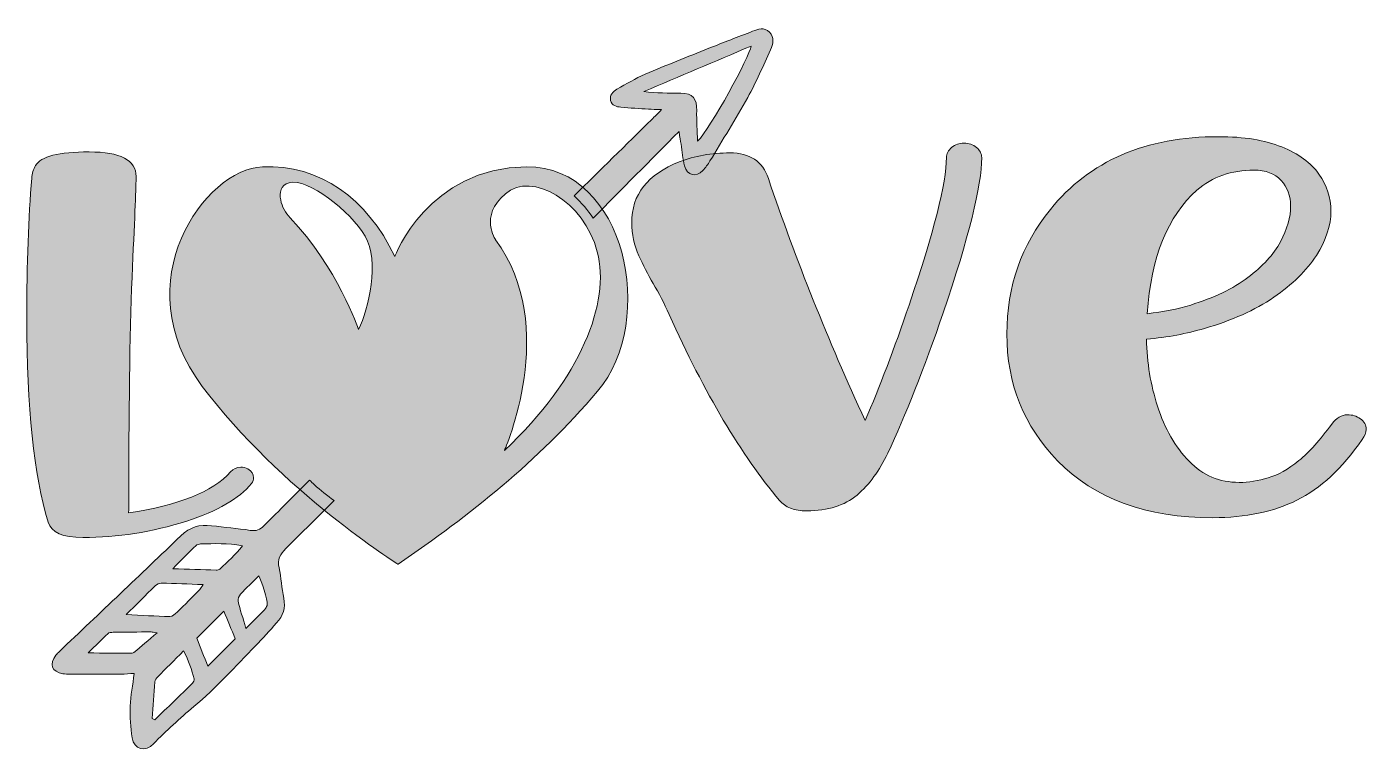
# Model space of a CAD drawing. Header units: inches. Extents: x 150 to 930, y -752 to -329.
import ezdxf

# ---------------------------------------------------------------- set-up
doc = ezdxf.new("R2010")
doc.units = ezdxf.units.IN
doc.header["$MEASUREMENT"] = 0
doc.layers.add('Layer 1', color=7, linetype='Continuous')

# ---------------------------------------------------------------- blocks, each defined once
blk = doc.blocks.new('block 3')
at = {"layer": 'Layer 1', "true_color": 0xffffff}
h = blk.add_hatch(color=7, dxfattribs=at)
h.dxf.hatch_style = 2
edge = h.paths.add_edge_path()
edge.add_spline(control_points=[(604.34, -611.11), (596.93, -611.11), (591.62, -609.08), (588.4, -605.03), (566.18, -578.75), (544.71, -542.61), (524.03, -496.62), (521.09, -490.19), (518.02, -484.21), (514.8, -478.69), (511.58, -473.17), (508.79, -467.75), (506.41, -462.43), (503.62, -456.29), (502.22, -449.86), (502.22, -443.14), (502.22, -426.79), (511.45, -414.98), (529.9, -407.71), (538.98, -404.22), (548.84, -402.47), (559.47, -402.47), (571.07, -402.47), (578.55, -407.43), (581.9, -417.35), (597.98, -464.88), (616.78, -511.92), (638.31, -558.47), (646.83, -538.91), (655.36, -516.47), (663.89, -491.16), (678.43, -448.67), (685.7, -420.01), (685.7, -405.19), (685.7, -402.96), (686.71, -400.99), (688.74, -399.32), (690.76, -397.64), (693.18, -396.8), (695.97, -396.8), (698.77, -396.8), (701.18, -397.64), (703.21, -399.32), (705.23, -400.99), (706.25, -402.96), (706.25, -405.19), (706.25, -421.55), (698.77, -451.74), (683.81, -495.78), (672.63, -528.21), (661.86, -555.47), (651.52, -577.56), (646.77, -587.62), (640.79, -595.73), (633.59, -601.88), (626.39, -608.03), (616.64, -611.11), (604.34, -611.11)], knot_values=[0, 0, 0, 0, 1, 1, 1, 2, 2, 2, 3, 3, 3, 4, 4, 4, 5, 5, 5, 6, 6, 6, 7, 7, 7, 8, 8, 8, 9, 9, 9, 10, 10, 10, 11, 11, 11, 12, 12, 12, 13, 13, 13, 14, 14, 14, 15, 15, 15, 16, 16, 16, 17, 17, 17, 18, 18, 18, 19, 19, 19, 19], degree=3, periodic=1)
h = blk.add_hatch(color=7, dxfattribs=at)
h.dxf.hatch_style = 2
edge = h.paths.add_edge_path()
edge.add_spline(control_points=[(841.08, -615.09), (802.36, -615.09), (772.16, -604.05), (750.49, -581.96), (730.78, -561.69), (720.93, -537.02), (720.93, -507.94), (720.93, -480.4), (729.39, -456.22), (746.3, -435.39), (769.23, -407.15), (801.94, -393.03), (844.44, -393.03), (859.11, -393.03), (871.35, -395.02), (881.13, -399), (890.92, -402.99), (898.15, -408.27), (902.83, -414.84), (907.52, -421.41), (909.86, -428.61), (909.86, -436.43), (909.86, -444.82), (907.03, -453.42), (901.37, -462.23), (895.71, -471.03), (887.42, -479.18), (876.52, -486.66), (865.61, -494.13), (852.12, -500.18), (836.05, -504.79), (825.84, -507.87), (814.59, -509.97), (802.29, -511.08), (802.57, -524.79), (804.73, -537.79), (808.79, -550.09), (812.98, -563.23), (819.1, -573.92), (827.14, -582.17), (835.17, -590.42), (844.92, -594.54), (856.39, -594.54), (861.84, -594.54), (867.46, -593.67), (873.27, -591.92), (879.07, -590.17), (885.01, -586.82), (891.09, -581.85), (897.17, -576.9), (903.57, -569.8), (910.28, -560.57), (912.93, -556.94), (916.01, -555.12), (919.51, -555.12), (922.3, -555.12), (924.82, -555.89), (927.05, -557.43), (929.29, -558.97), (930.41, -561.06), (930.41, -563.72), (930.41, -565.53), (929.64, -567.49), (928.1, -569.59), (916.36, -586.36), (903.67, -598.14), (890.04, -604.92), (876.41, -611.7), (860.09, -615.09), (841.08, -615.09)], knot_values=[0, 0, 0, 0, 1, 1, 1, 2, 2, 2, 3, 3, 3, 4, 4, 4, 5, 5, 5, 6, 6, 6, 7, 7, 7, 8, 8, 8, 9, 9, 9, 10, 10, 10, 11, 11, 11, 12, 12, 12, 13, 13, 13, 14, 14, 14, 15, 15, 15, 16, 16, 16, 17, 17, 17, 18, 18, 18, 19, 19, 19, 20, 20, 20, 21, 21, 21, 22, 22, 22, 23, 23, 23, 23], degree=3, periodic=1)
edge = h.paths.add_edge_path()
edge.add_spline(control_points=[(802.71, -496.2), (812.07, -495.22), (820.53, -493.54), (828.08, -491.16), (841.64, -486.97), (852.75, -481.62), (861.42, -475.12), (870.09, -468.62), (876.41, -461.67), (880.4, -454.26), (884.38, -446.85), (886.37, -439.93), (886.37, -433.5), (886.37, -427.49), (884.52, -422.49), (880.82, -418.5), (877.11, -414.52), (871.83, -412.53), (864.99, -412.53), (851.84, -412.53), (840.73, -416.45), (831.65, -424.27), (814.73, -439.23), (805.08, -463.21), (802.71, -496.2)], knot_values=[0, 0, 0, 0, 1, 1, 1, 2, 2, 2, 3, 3, 3, 4, 4, 4, 5, 5, 5, 6, 6, 6, 7, 7, 7, 8, 8, 8, 8], degree=3, periodic=1)
h = blk.add_hatch(color=7, dxfattribs=at)
h.dxf.hatch_style = 2
edge = h.paths.add_edge_path()
edge.add_spline(control_points=[(182.35, -626.69), (170.63, -626.69), (163.87, -623.69), (162.06, -617.67), (153.75, -590.23), (149.59, -550.71), (149.59, -499.12), (149.59, -467.07), (150.54, -439.77), (152.45, -417.23), (152.65, -414.53), (153.4, -412.07), (154.7, -409.87), (157.8, -404.56), (168.22, -401.91), (185.95, -401.91), (204.18, -401.91), (213.3, -406.71), (213.3, -416.33), (213.3, -421.14), (212.6, -438.67), (211.2, -468.92), (209.79, -501.58), (209.09, -544.85), (209.09, -598.74), (209.09, -606.76), (209.04, -611.27), (208.94, -612.27), (237.89, -608.06), (257.73, -600.1), (268.44, -588.37), (269.95, -586.57), (271.9, -585.67), (274.31, -585.67), (275.81, -585.67), (277.21, -586.02), (278.51, -586.72), (280.71, -587.93), (281.82, -589.63), (281.82, -591.83), (281.82, -592.93), (281.42, -594.04), (280.62, -595.14), (273.3, -604.05), (260.73, -611.36), (242.9, -617.07), (222.57, -623.49), (202.38, -626.69), (182.35, -626.69)], knot_values=[0, 0, 0, 0, 1, 1, 1, 2, 2, 2, 3, 3, 3, 4, 4, 4, 5, 5, 5, 6, 6, 6, 7, 7, 7, 8, 8, 8, 9, 9, 9, 10, 10, 10, 11, 11, 11, 12, 12, 12, 13, 13, 13, 14, 14, 14, 15, 15, 15, 16, 16, 16, 16], degree=3, periodic=1)
at = {"layer": 'Layer 1', "lineweight": 0}
for points, knots in [([(604.34, -611.11), (596.93, -611.11), (591.62, -609.08), (588.4, -605.03), (566.18, -578.75), (544.71, -542.61), (524.03, -496.62), (521.09, -490.19), (518.02, -484.21), (514.8, -478.69), (511.58, -473.17), (508.79, -467.75), (506.41, -462.43), (503.62, -456.29), (502.22, -449.86), (502.22, -443.14), (502.22, -426.79), (511.45, -414.98), (529.9, -407.71), (538.98, -404.22), (548.84, -402.47), (559.47, -402.47), (571.07, -402.47), (578.55, -407.43), (581.9, -417.35), (597.98, -464.88), (616.78, -511.92), (638.31, -558.47), (646.83, -538.91), (655.36, -516.47), (663.89, -491.16), (678.43, -448.67), (685.7, -420.01), (685.7, -405.19), (685.7, -402.96), (686.71, -400.99), (688.74, -399.32), (690.76, -397.64), (693.18, -396.8), (695.97, -396.8), (698.77, -396.8), (701.18, -397.64), (703.21, -399.32), (705.23, -400.99), (706.25, -402.96), (706.25, -405.19), (706.25, -421.55), (698.77, -451.74), (683.81, -495.78), (672.63, -528.21), (661.86, -555.47), (651.52, -577.56), (646.77, -587.62), (640.79, -595.73), (633.59, -601.88), (626.39, -608.03), (616.64, -611.11), (604.34, -611.11)], [0, 0, 0, 0, 1, 1, 1, 2, 2, 2, 3, 3, 3, 4, 4, 4, 5, 5, 5, 6, 6, 6, 7, 7, 7, 8, 8, 8, 9, 9, 9, 10, 10, 10, 11, 11, 11, 12, 12, 12, 13, 13, 13, 14, 14, 14, 15, 15, 15, 16, 16, 16, 17, 17, 17, 18, 18, 18, 19, 19, 19, 19]), ([(841.08, -615.09), (802.36, -615.09), (772.16, -604.05), (750.49, -581.96), (730.78, -561.69), (720.93, -537.02), (720.93, -507.94), (720.93, -480.4), (729.39, -456.22), (746.3, -435.39), (769.23, -407.15), (801.94, -393.03), (844.44, -393.03), (859.11, -393.03), (871.35, -395.02), (881.13, -399), (890.92, -402.99), (898.15, -408.27), (902.83, -414.84), (907.52, -421.41), (909.86, -428.61), (909.86, -436.43), (909.86, -444.82), (907.03, -453.42), (901.37, -462.23), (895.71, -471.03), (887.42, -479.18), (876.52, -486.66), (865.61, -494.13), (852.12, -500.18), (836.05, -504.79), (825.84, -507.87), (814.59, -509.97), (802.29, -511.08), (802.57, -524.79), (804.73, -537.79), (808.79, -550.09), (812.98, -563.23), (819.1, -573.92), (827.14, -582.17), (835.17, -590.42), (844.92, -594.54), (856.39, -594.54), (861.84, -594.54), (867.46, -593.67), (873.27, -591.92), (879.07, -590.17), (885.01, -586.82), (891.09, -581.85), (897.17, -576.9), (903.57, -569.8), (910.28, -560.57), (912.93, -556.94), (916.01, -555.12), (919.51, -555.12), (922.3, -555.12), (924.82, -555.89), (927.05, -557.43), (929.29, -558.97), (930.41, -561.06), (930.41, -563.72), (930.41, -565.53), (929.64, -567.49), (928.1, -569.59), (916.36, -586.36), (903.67, -598.14), (890.04, -604.92), (876.41, -611.7), (860.09, -615.09), (841.08, -615.09)], [0, 0, 0, 0, 1, 1, 1, 2, 2, 2, 3, 3, 3, 4, 4, 4, 5, 5, 5, 6, 6, 6, 7, 7, 7, 8, 8, 8, 9, 9, 9, 10, 10, 10, 11, 11, 11, 12, 12, 12, 13, 13, 13, 14, 14, 14, 15, 15, 15, 16, 16, 16, 17, 17, 17, 18, 18, 18, 19, 19, 19, 20, 20, 20, 21, 21, 21, 22, 22, 22, 23, 23, 23, 23]), ([(182.35, -626.69), (170.63, -626.69), (163.87, -623.69), (162.06, -617.67), (153.75, -590.23), (149.59, -550.71), (149.59, -499.12), (149.59, -467.07), (150.54, -439.77), (152.45, -417.23), (152.65, -414.53), (153.4, -412.07), (154.7, -409.87), (157.8, -404.56), (168.22, -401.91), (185.95, -401.91), (204.18, -401.91), (213.3, -406.71), (213.3, -416.33), (213.3, -421.14), (212.6, -438.67), (211.2, -468.92), (209.79, -501.58), (209.09, -544.85), (209.09, -598.74), (209.09, -606.76), (209.04, -611.27), (208.94, -612.27), (237.89, -608.06), (257.73, -600.1), (268.44, -588.37), (269.95, -586.57), (271.9, -585.67), (274.31, -585.67), (275.81, -585.67), (277.21, -586.02), (278.51, -586.72), (280.71, -587.93), (281.82, -589.63), (281.82, -591.83), (281.82, -592.93), (281.42, -594.04), (280.62, -595.14), (273.3, -604.05), (260.73, -611.36), (242.9, -617.07), (222.57, -623.49), (202.38, -626.69), (182.35, -626.69)], [0, 0, 0, 0, 1, 1, 1, 2, 2, 2, 3, 3, 3, 4, 4, 4, 5, 5, 5, 6, 6, 6, 7, 7, 7, 8, 8, 8, 9, 9, 9, 10, 10, 10, 11, 11, 11, 12, 12, 12, 13, 13, 13, 14, 14, 14, 15, 15, 15, 16, 16, 16, 16]), ([(802.71, -496.2), (812.07, -495.22), (820.53, -493.54), (828.08, -491.16), (841.64, -486.97), (852.75, -481.62), (861.42, -475.12), (870.09, -468.62), (876.41, -461.67), (880.4, -454.26), (884.38, -446.85), (886.37, -439.93), (886.37, -433.5), (886.37, -427.49), (884.52, -422.49), (880.82, -418.5), (877.11, -414.52), (871.83, -412.53), (864.99, -412.53), (851.84, -412.53), (840.73, -416.45), (831.65, -424.27), (814.73, -439.23), (805.08, -463.21), (802.71, -496.2)], [0, 0, 0, 0, 1, 1, 1, 2, 2, 2, 3, 3, 3, 4, 4, 4, 5, 5, 5, 6, 6, 6, 7, 7, 7, 8, 8, 8, 8])]:
    blk.add_open_spline(points, degree=3, knots=knots, dxfattribs=at)
blk = doc.blocks.new('block 5')
at = {"layer": 'Layer 1', "true_color": 0xff53a7}
h = blk.add_hatch(color=241, dxfattribs=at)
h.dxf.hatch_style = 2
edge = h.paths.add_edge_path()
edge.add_spline(control_points=[(582.48, -332.09), (579.44, -328.99), (575.94, -330.39), (572.69, -331.62), (564.17, -334.82), (555.68, -338.15), (547.23, -341.53), (534.81, -346.51), (522.34, -351.4), (510.05, -356.69), (504.38, -359.12), (499, -362.28), (493.65, -365.38), (491.31, -366.74), (489.14, -368.75), (489.96, -371.99), (490.71, -374.99), (493.38, -375.6), (495.88, -375.85), (501.27, -376.39), (506.7, -376.65), (512.11, -376.98), (514.15, -377.11), (516.2, -377.12), (519.69, -377.23), (517.14, -379.78), (515.57, -381.38), (513.97, -382.95), (498.87, -397.81), (483.76, -412.66), (468.66, -427.51), (472.93, -431.44), (476.62, -435.84), (479.8, -440.56), (496.38, -423.74), (513.01, -406.89), (529.82, -390.03), (530.33, -393.35), (530.64, -395.4), (530.97, -397.44), (531.63, -401.66), (531.95, -405.96), (533.07, -410.06), (534.62, -415.75), (539.56, -416.92), (543.67, -412.76), (545.29, -411.12), (546.65, -409.17), (547.84, -407.19), (555.25, -394.9), (562.89, -382.74), (569.84, -370.19), (574.81, -361.23), (578.93, -351.79), (583.17, -342.44), (584.7, -339.06), (585.6, -335.27), (582.48, -332.09)], knot_values=[0, 0, 0, 0, 1, 1, 1, 2, 2, 2, 3, 3, 3, 4, 4, 4, 5, 5, 5, 6, 6, 6, 7, 7, 7, 8, 8, 8, 9, 9, 9, 10, 10, 10, 11, 11, 11, 12, 12, 12, 13, 13, 13, 14, 14, 14, 15, 15, 15, 16, 16, 16, 17, 17, 17, 18, 18, 18, 19, 19, 19, 19], degree=3, periodic=1)
edge = h.paths.add_edge_path()
edge.add_spline(control_points=[(540.66, -395.64), (540.46, -389.7), (539.94, -383.74), (540.14, -377.81), (540.37, -370.84), (537.73, -367.68), (530.87, -367.68), (523.74, -367.67), (516.61, -367.58), (509.32, -366.74), (530.05, -357.95), (550.79, -349.16), (571.78, -340.26), (571, -346.27), (548.32, -388.08), (540.66, -395.64)], knot_values=[0, 0, 0, 0, 1, 1, 1, 2, 2, 2, 3, 3, 3, 4, 4, 4, 5, 5, 5, 5], degree=3, periodic=1)
h = blk.add_hatch(color=241, dxfattribs=at)
h.dxf.hatch_style = 2
edge = h.paths.add_edge_path()
edge.add_spline(control_points=[(328.79, -605.17), (324.74, -602.32), (320.84, -599.18), (317.13, -595.77), (316.22, -594.94), (315.35, -594.06), (314.49, -593.19), (305.63, -602.01), (296.78, -610.85), (287.95, -619.69), (285.53, -622.11), (283.33, -623.08), (279.82, -622.51), (272.37, -621.29), (264.81, -620.72), (257.31, -619.78), (250.37, -618.9), (244.63, -620.55), (239.35, -625.65), (215.92, -648.3), (192.21, -670.63), (168.6, -693.09), (167.9, -693.75), (167.21, -694.44), (166.6, -695.2), (162.44, -700.41), (164.15, -705.01), (170.66, -706.03), (172, -706.24), (173.36, -706.34), (174.72, -706.34), (184.61, -706.36), (194.5, -706.37), (204.39, -706.31), (206.97, -706.29), (209.55, -706.03), (212.19, -705.88), (211.36, -712.62), (210.16, -718.76), (209.95, -724.93), (209.74, -731.08), (210.06, -737.34), (211, -743.43), (212.06, -750.34), (218.82, -751.79), (223.46, -746.92), (230.81, -739.23), (238.79, -732.07), (246.95, -725.23), (259.94, -714.36), (271.16, -701.76), (283, -689.76), (287.22, -685.48), (291.13, -680.9), (295.18, -676.46), (298.93, -672.35), (300.6, -667.78), (299.41, -662.07), (298.18, -656.19), (297.89, -650.12), (296.63, -644.26), (295.61, -639.48), (297.25, -636.44), (300.6, -633.13), (310.02, -623.83), (319.41, -614.51), (328.79, -605.17)], knot_values=[0, 0, 0, 0, 1, 1, 1, 2, 2, 2, 3, 3, 3, 4, 4, 4, 5, 5, 5, 6, 6, 6, 7, 7, 7, 8, 8, 8, 9, 9, 9, 10, 10, 10, 11, 11, 11, 12, 12, 12, 13, 13, 13, 14, 14, 14, 15, 15, 15, 16, 16, 16, 17, 17, 17, 18, 18, 18, 19, 19, 19, 20, 20, 20, 21, 21, 21, 22, 22, 22, 22], degree=3, periodic=1)
edge = h.paths.add_edge_path()
edge.add_spline(control_points=[(248.25, -631.31), (248.86, -630.71), (250.01, -630.47), (250.93, -630.43), (258.82, -630.11), (266.71, -630.02), (275.29, -631.42), (271.24, -636.88), (266.59, -640.82), (262.21, -645.01), (261.72, -645.48), (260.78, -645.69), (260.06, -645.67), (251.84, -645.43), (243.62, -645.13), (234.65, -644.82), (239.59, -639.88), (243.86, -635.54), (248.25, -631.31)], knot_values=[0, 0, 0, 0, 1, 1, 1, 2, 2, 2, 3, 3, 3, 4, 4, 4, 5, 5, 5, 6, 6, 6, 6], degree=3, periodic=1)
edge = h.paths.add_edge_path()
edge.add_spline(control_points=[(224.47, -654.81), (225.35, -653.96), (226.81, -653.22), (227.98, -653.25), (235.88, -653.4), (243.79, -653.77), (252.36, -654.09), (251.54, -655.34), (251.09, -656.3), (250.39, -657.01), (246.06, -661.42), (241.72, -665.84), (237.25, -670.12), (236.06, -671.26), (234.4, -672.69), (232.97, -672.67), (224.73, -672.54), (216.5, -672.02), (207.6, -671.59), (213.25, -665.94), (218.8, -660.31), (224.47, -654.81)], knot_values=[0, 0, 0, 0, 1, 1, 1, 2, 2, 2, 3, 3, 3, 4, 4, 4, 5, 5, 5, 6, 6, 6, 7, 7, 7, 7], degree=3, periodic=1)
edge = h.paths.add_edge_path()
edge.add_spline(control_points=[(212.07, -693.63), (211.55, -694.06), (210.6, -694.09), (209.85, -694.09), (202.13, -694.07), (194.4, -694), (185.42, -693.94), (189.72, -689.65), (193.15, -686.08), (196.77, -682.71), (197.49, -682.04), (198.9, -681.9), (200, -681.88), (207.35, -681.76), (214.7, -681.72), (222.05, -681.69), (222.74, -681.69), (223.44, -681.92), (225.51, -682.29), (220.47, -686.56), (216.31, -690.15), (212.07, -693.63)], knot_values=[0, 0, 0, 0, 1, 1, 1, 2, 2, 2, 3, 3, 3, 4, 4, 4, 5, 5, 5, 6, 6, 6, 7, 7, 7, 7], degree=3, periodic=1)
edge = h.paths.add_edge_path()
edge.add_spline(control_points=[(246.21, -711.55), (238.94, -718.69), (231.6, -725.75), (224.28, -732.83), (223.73, -732.58), (223.17, -732.33), (222.61, -732.09), (223.13, -724.98), (223.58, -717.86), (224.23, -710.77), (224.32, -709.75), (225.15, -708.65), (225.92, -707.87), (230.64, -703.04), (235.45, -698.28), (240.99, -692.75), (244.15, -698.48), (245.62, -703.8), (247.22, -709.03), (247.43, -709.72), (246.82, -710.95), (246.21, -711.55)], knot_values=[0, 0, 0, 0, 1, 1, 1, 2, 2, 2, 3, 3, 3, 4, 4, 4, 5, 5, 5, 6, 6, 6, 7, 7, 7, 7], degree=3, periodic=1)
edge = h.paths.add_edge_path()
edge.add_spline(control_points=[(255.16, -701.69), (252.93, -696.04), (250.84, -690.72), (248.72, -685.32), (253.95, -680.09), (258.98, -675.05), (264.48, -669.55), (266.74, -675.05), (268.84, -680.15), (271.12, -685.72), (271.12, -685.72), (255.16, -701.69), (255.16, -701.69)], knot_values=[0, 0, 0, 0, 1, 1, 1, 2, 2, 2, 3, 3, 3, 4, 4, 4, 4], degree=3, periodic=1)
edge = h.paths.add_edge_path()
edge.add_spline(control_points=[(289.79, -665.52), (289.67, -666.42), (289.22, -667.34), (288.7, -668.09), (288.04, -669.03), (287.16, -669.82), (286.34, -670.64), (283.64, -673.37), (280.91, -676.08), (277.37, -679.62), (275.59, -673.65), (273.95, -668.74), (272.75, -663.73), (272.47, -662.57), (273.3, -660.74), (274.21, -659.76), (277.6, -656.08), (281.24, -652.61), (284.83, -649.02), (286.27, -651.32), (290.04, -663.66), (289.79, -665.52)], knot_values=[0, 0, 0, 0, 1, 1, 1, 2, 2, 2, 3, 3, 3, 4, 4, 4, 5, 5, 5, 6, 6, 6, 7, 7, 7, 7], degree=3, periodic=1)
at = {"layer": 'Layer 1', "lineweight": 0}
for points, knots in [([(582.48, -332.09), (579.44, -328.99), (575.94, -330.39), (572.69, -331.62), (564.17, -334.82), (555.68, -338.15), (547.23, -341.53), (534.81, -346.51), (522.34, -351.4), (510.05, -356.69), (504.38, -359.12), (499, -362.28), (493.65, -365.38), (491.31, -366.74), (489.14, -368.75), (489.96, -371.99), (490.71, -374.99), (493.38, -375.6), (495.88, -375.85), (501.27, -376.39), (506.7, -376.65), (512.11, -376.98), (514.15, -377.11), (516.2, -377.12), (519.69, -377.23), (517.14, -379.78), (515.57, -381.38), (513.97, -382.95), (498.87, -397.81), (483.76, -412.66), (468.66, -427.51), (472.93, -431.44), (476.62, -435.84), (479.8, -440.56), (496.38, -423.74), (513.01, -406.89), (529.82, -390.03), (530.33, -393.35), (530.64, -395.4), (530.97, -397.44), (531.63, -401.66), (531.95, -405.96), (533.07, -410.06), (534.62, -415.75), (539.56, -416.92), (543.67, -412.76), (545.29, -411.12), (546.65, -409.17), (547.84, -407.19), (555.25, -394.9), (562.89, -382.74), (569.84, -370.19), (574.81, -361.23), (578.93, -351.79), (583.17, -342.44), (584.7, -339.06), (585.6, -335.27), (582.48, -332.09)], [0, 0, 0, 0, 1, 1, 1, 2, 2, 2, 3, 3, 3, 4, 4, 4, 5, 5, 5, 6, 6, 6, 7, 7, 7, 8, 8, 8, 9, 9, 9, 10, 10, 10, 11, 11, 11, 12, 12, 12, 13, 13, 13, 14, 14, 14, 15, 15, 15, 16, 16, 16, 17, 17, 17, 18, 18, 18, 19, 19, 19, 19]), ([(540.66, -395.64), (540.46, -389.7), (539.94, -383.74), (540.14, -377.81), (540.37, -370.84), (537.73, -367.68), (530.87, -367.68), (523.74, -367.67), (516.61, -367.58), (509.32, -366.74), (530.05, -357.95), (550.79, -349.16), (571.78, -340.26), (571, -346.27), (548.32, -388.08), (540.66, -395.64)], [0, 0, 0, 0, 1, 1, 1, 2, 2, 2, 3, 3, 3, 4, 4, 4, 5, 5, 5, 5]), ([(328.79, -605.17), (324.74, -602.32), (320.84, -599.18), (317.13, -595.77), (316.22, -594.94), (315.35, -594.06), (314.49, -593.19), (305.63, -602.01), (296.78, -610.85), (287.95, -619.69), (285.53, -622.11), (283.33, -623.08), (279.82, -622.51), (272.37, -621.29), (264.81, -620.72), (257.31, -619.78), (250.37, -618.9), (244.63, -620.55), (239.35, -625.65), (215.92, -648.3), (192.21, -670.63), (168.6, -693.09), (167.9, -693.75), (167.21, -694.44), (166.6, -695.2), (162.44, -700.41), (164.15, -705.01), (170.66, -706.03), (172, -706.24), (173.36, -706.34), (174.72, -706.34), (184.61, -706.36), (194.5, -706.37), (204.39, -706.31), (206.97, -706.29), (209.55, -706.03), (212.19, -705.88), (211.36, -712.62), (210.16, -718.76), (209.95, -724.93), (209.74, -731.08), (210.06, -737.34), (211, -743.43), (212.06, -750.34), (218.82, -751.79), (223.46, -746.92), (230.81, -739.23), (238.79, -732.07), (246.95, -725.23), (259.94, -714.36), (271.16, -701.76), (283, -689.76), (287.22, -685.48), (291.13, -680.9), (295.18, -676.46), (298.93, -672.35), (300.6, -667.78), (299.41, -662.07), (298.18, -656.19), (297.89, -650.12), (296.63, -644.26), (295.61, -639.48), (297.25, -636.44), (300.6, -633.13), (310.02, -623.83), (319.41, -614.51), (328.79, -605.17)], [0, 0, 0, 0, 1, 1, 1, 2, 2, 2, 3, 3, 3, 4, 4, 4, 5, 5, 5, 6, 6, 6, 7, 7, 7, 8, 8, 8, 9, 9, 9, 10, 10, 10, 11, 11, 11, 12, 12, 12, 13, 13, 13, 14, 14, 14, 15, 15, 15, 16, 16, 16, 17, 17, 17, 18, 18, 18, 19, 19, 19, 20, 20, 20, 21, 21, 21, 22, 22, 22, 22]), ([(248.25, -631.31), (248.86, -630.71), (250.01, -630.47), (250.93, -630.43), (258.82, -630.11), (266.71, -630.02), (275.29, -631.42), (271.24, -636.88), (266.59, -640.82), (262.21, -645.01), (261.72, -645.48), (260.78, -645.69), (260.06, -645.67), (251.84, -645.43), (243.62, -645.13), (234.65, -644.82), (239.59, -639.88), (243.86, -635.54), (248.25, -631.31)], [0, 0, 0, 0, 1, 1, 1, 2, 2, 2, 3, 3, 3, 4, 4, 4, 5, 5, 5, 6, 6, 6, 6]), ([(224.47, -654.81), (225.35, -653.96), (226.81, -653.22), (227.98, -653.25), (235.88, -653.4), (243.79, -653.77), (252.36, -654.09), (251.54, -655.34), (251.09, -656.3), (250.39, -657.01), (246.06, -661.42), (241.72, -665.84), (237.25, -670.12), (236.06, -671.26), (234.4, -672.69), (232.97, -672.67), (224.73, -672.54), (216.5, -672.02), (207.6, -671.59), (213.25, -665.94), (218.8, -660.31), (224.47, -654.81)], [0, 0, 0, 0, 1, 1, 1, 2, 2, 2, 3, 3, 3, 4, 4, 4, 5, 5, 5, 6, 6, 6, 7, 7, 7, 7]), ([(289.79, -665.52), (289.67, -666.42), (289.22, -667.34), (288.7, -668.09), (288.04, -669.03), (287.16, -669.82), (286.34, -670.64), (283.64, -673.37), (280.91, -676.08), (277.37, -679.62), (275.59, -673.65), (273.95, -668.74), (272.75, -663.73), (272.47, -662.57), (273.3, -660.74), (274.21, -659.76), (277.6, -656.08), (281.24, -652.61), (284.83, -649.02), (286.27, -651.32), (290.04, -663.66), (289.79, -665.52)], [0, 0, 0, 0, 1, 1, 1, 2, 2, 2, 3, 3, 3, 4, 4, 4, 5, 5, 5, 6, 6, 6, 7, 7, 7, 7]), ([(255.16, -701.69), (252.93, -696.04), (250.84, -690.72), (248.72, -685.32), (253.95, -680.09), (258.98, -675.05), (264.48, -669.55), (266.74, -675.05), (268.84, -680.15), (271.12, -685.72), (271.12, -685.72), (255.16, -701.69), (255.16, -701.69)], [0, 0, 0, 0, 1, 1, 1, 2, 2, 2, 3, 3, 3, 4, 4, 4, 4]), ([(212.07, -693.63), (211.55, -694.06), (210.6, -694.09), (209.85, -694.09), (202.13, -694.07), (194.4, -694), (185.42, -693.94), (189.72, -689.65), (193.15, -686.08), (196.77, -682.71), (197.49, -682.04), (198.9, -681.9), (200, -681.88), (207.35, -681.76), (214.7, -681.72), (222.05, -681.69), (222.74, -681.69), (223.44, -681.92), (225.51, -682.29), (220.47, -686.56), (216.31, -690.15), (212.07, -693.63)], [0, 0, 0, 0, 1, 1, 1, 2, 2, 2, 3, 3, 3, 4, 4, 4, 5, 5, 5, 6, 6, 6, 7, 7, 7, 7]), ([(246.21, -711.55), (238.94, -718.69), (231.6, -725.75), (224.28, -732.83), (223.73, -732.58), (223.17, -732.33), (222.61, -732.09), (223.13, -724.98), (223.58, -717.86), (224.23, -710.77), (224.32, -709.75), (225.15, -708.65), (225.92, -707.87), (230.64, -703.04), (235.45, -698.28), (240.99, -692.75), (244.15, -698.48), (245.62, -703.8), (247.22, -709.03), (247.43, -709.72), (246.82, -710.95), (246.21, -711.55)], [0, 0, 0, 0, 1, 1, 1, 2, 2, 2, 3, 3, 3, 4, 4, 4, 5, 5, 5, 6, 6, 6, 7, 7, 7, 7])]:
    blk.add_open_spline(points, degree=3, knots=knots, dxfattribs=at)
blk = doc.blocks.new('block 4')
at = {"layer": 'Layer 1', "true_color": 0xff53a7}
h = blk.add_hatch(color=241, dxfattribs=at)
h.dxf.hatch_style = 2
edge = h.paths.add_edge_path()
edge.add_spline(control_points=[(342.98, -505.35), (348.94, -493.7), (355.29, -465.58), (346.84, -451.02), (338.39, -436.46), (313.18, -416.93), (302.6, -419.87), (297.31, -421.35), (296.79, -425.8), (297.6, -429.88), (298.37, -433.79), (300.33, -437.39), (303.09, -440.27), (330.5, -468.84), (342.98, -505.35), (342.98, -505.35), (342.98, -505.35), (342.98, -505.35), (342.98, -505.35)], knot_values=[0, 0, 0, 0, 1, 1, 1, 2, 2, 2, 3, 3, 3, 4, 4, 4, 5, 5, 5, 6, 6, 6, 6], degree=3, periodic=1)
edge = h.paths.add_edge_path()
edge.add_spline(control_points=[(428, -576.02), (472.89, -533.63), (489.84, -489.72), (482.17, -460.18), (474.5, -430.64), (444.01, -412.93), (428.57, -426.29), (413.14, -439.66), (422.89, -453.08), (422.89, -453.08), (460.39, -503.93), (428, -576.02), (428, -576.02), (428, -576.02), (428, -576.02), (428, -576.02)], knot_values=[0, 0, 0, 0, 1, 1, 1, 2, 2, 2, 3, 3, 3, 4, 4, 4, 5, 5, 5, 5], degree=3, periodic=1)
edge = h.paths.add_edge_path()
edge.add_spline(control_points=[(364.09, -462.88), (364.09, -462.88), (383.69, -410.9), (441.07, -410.61), (498.45, -410.33), (517.48, -499.95), (482.26, -541.42), (447.04, -582.89), (408.12, -613.32), (366.08, -642.28), (366.08, -642.28), (297.62, -599.37), (251.89, -538.58), (206.16, -477.79), (253.41, -411.89), (286.92, -410.61), (320.44, -409.33), (347.71, -428.56), (364.09, -462.88), (364.09, -462.88), (364.09, -462.88), (364.09, -462.88)], knot_values=[0, 0, 0, 0, 1, 1, 1, 2, 2, 2, 3, 3, 3, 4, 4, 4, 5, 5, 5, 6, 6, 6, 7, 7, 7, 7], degree=3, periodic=1)
at = {"layer": 'Layer 1', "lineweight": 0}
for points, knots in [([(364.09, -462.88), (364.09, -462.88), (383.69, -410.9), (441.07, -410.61), (498.45, -410.33), (517.48, -499.95), (482.26, -541.42), (447.04, -582.89), (408.12, -613.32), (366.08, -642.28), (366.08, -642.28), (297.62, -599.37), (251.89, -538.58), (206.16, -477.79), (253.41, -411.89), (286.92, -410.61), (320.44, -409.33), (347.71, -428.56), (364.09, -462.88), (364.09, -462.88), (364.09, -462.88), (364.09, -462.88)], [0, 0, 0, 0, 1, 1, 1, 2, 2, 2, 3, 3, 3, 4, 4, 4, 5, 5, 5, 6, 6, 6, 7, 7, 7, 7]), ([(428, -576.02), (472.89, -533.63), (489.84, -489.72), (482.17, -460.18), (474.5, -430.64), (444.01, -412.93), (428.57, -426.29), (413.14, -439.66), (422.89, -453.08), (422.89, -453.08), (460.39, -503.93), (428, -576.02), (428, -576.02), (428, -576.02), (428, -576.02), (428, -576.02)], [0, 0, 0, 0, 1, 1, 1, 2, 2, 2, 3, 3, 3, 4, 4, 4, 5, 5, 5, 5]), ([(342.98, -505.35), (348.94, -493.7), (355.29, -465.58), (346.84, -451.02), (338.39, -436.46), (313.18, -416.93), (302.6, -419.87), (297.31, -421.35), (296.79, -425.8), (297.6, -429.88), (298.37, -433.79), (300.33, -437.39), (303.09, -440.27), (330.5, -468.84), (342.98, -505.35), (342.98, -505.35), (342.98, -505.35), (342.98, -505.35), (342.98, -505.35)], [0, 0, 0, 0, 1, 1, 1, 2, 2, 2, 3, 3, 3, 4, 4, 4, 5, 5, 5, 6, 6, 6, 6])]:
    blk.add_open_spline(points, degree=3, knots=knots, dxfattribs=at)
at = {"layer": 'Layer 1'}
blk.add_blockref('block 5', (0, 0), dxfattribs=at)
blk = doc.blocks.new('block 2')
at = {"layer": 'Layer 1'}
for name in ['block 4', 'block 3']:
    blk.add_blockref(name, (0, 0), dxfattribs=at)

msp = doc.modelspace()

# ---------------------------------------------------------------- block references
at = {"layer": 'Layer 1'}
msp.add_blockref('block 2', (0, 0), dxfattribs=at)

doc.saveas('drawing.dxf')
